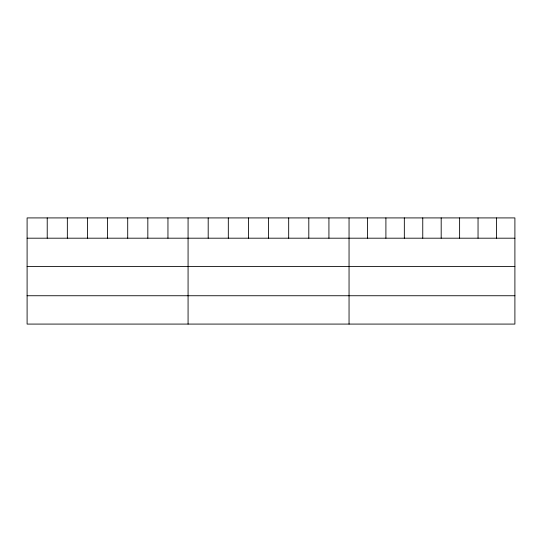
<?xml version="1.0" encoding="UTF-8"?>
<svg xmlns="http://www.w3.org/2000/svg" width="542" height="542" viewBox="0 0 542 542"><rect width="100%" height="100%" fill="white"/><g stroke="black" fill="none" stroke-linecap="round" stroke-linejoin="round"><path stroke-width="0.81" d="M514.9 238.189L514.9 324.082L27.1 324.082L27.1 217.918L514.9 217.918L514.9 238.189L27.1 238.189M27.1 266.535L514.9 266.535M27.1 295.742L514.9 295.742M496.472 217.918L496.472 238.189M478.044 217.918L478.044 238.189M459.616 217.918L459.616 238.189M441.188 217.918L441.188 238.189M422.76 217.918L422.76 238.189M404.332 217.918L404.332 238.189M385.904 217.918L385.904 238.189M367.476 217.918L367.476 238.189M349.048 217.918L349.048 324.082M328.926 217.918L328.926 238.189M308.805 217.918L308.805 238.189M288.683 217.918L288.683 238.189M268.561 217.918L268.561 238.189M248.439 217.918L248.439 238.189M228.317 217.918L228.317 238.189M208.196 217.918L208.196 238.189M188.074 217.918L188.074 324.082M167.952 217.918L167.952 238.189M147.831 217.918L147.831 238.189M127.709 217.918L127.709 238.189M107.587 217.918L107.587 238.189M87.465 217.918L87.465 238.189M67.344 217.918L67.344 238.189M47.222 217.918L47.222 238.189"/></g></svg>
